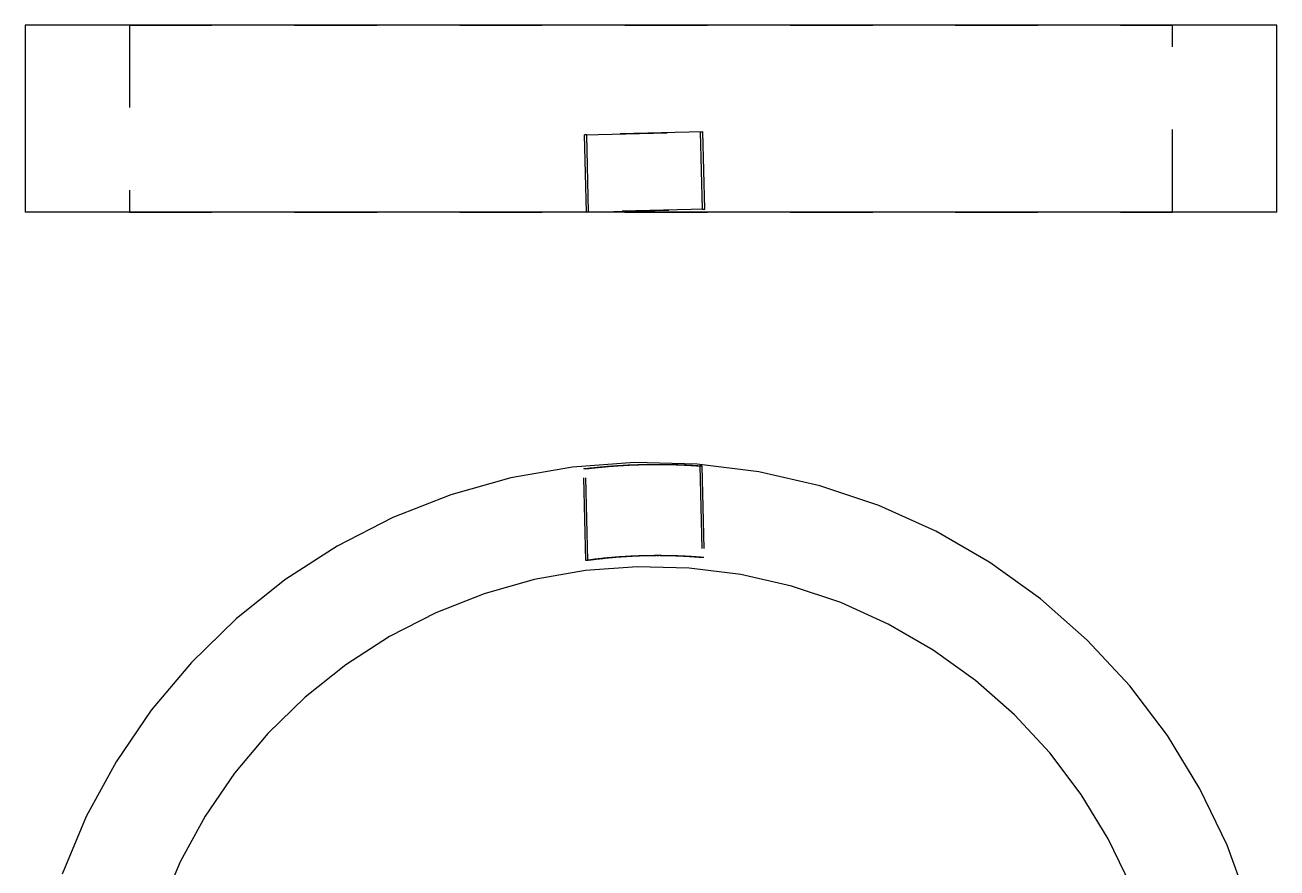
# Model space of a CAD drawing. Extents: x 0 to 3.33, y 0 to 2.05.
# Drawn here: x 0 to 1.516, y 1.024 to 2.045 of the extents above; entities that cross this region are included whole.
import ezdxf

# ---------------------------------------------------------------- set-up
doc = ezdxf.new("R2010")
doc.units = 0
doc.linetypes.add('HIDDEN', pattern=[0.07579, 0.050552, -0.025238])
for name, color, linetype in [('FRONT', 7, 'CONTINUOUS'), ('FRONT_HID', 7, 'HIDDEN'), ('TOP', 7, 'CONTINUOUS'), ('TOP_HID', 7, 'HIDDEN')]:
    doc.layers.add(name, color=color, linetype=linetype)

msp = doc.modelspace()

# ---------------------------------------------------------------- linework, layer by layer
at = {"layer": 'FRONT'}
for p, q in [((1.515789, 2.045039), (0, 2.045039)), ((0, 2.045039), (0, 1.818476)), ((1.515789, 1.818476), (1.515789, 2.045039)), ((1.515789, 1.818476), (0, 1.818476))]:
    msp.add_line(p, q, dxfattribs=at)
at = {"layer": 'FRONT_HID', "linetype": 'HIDDEN'}
for p, q in [((1.389474, 2.045039), (0.126316, 2.045039)), ((0.126316, 2.045039), (1.389474, 2.045039)), ((0.126316, 2.045039), (0.126316, 1.818476)), ((1.389474, 1.818476), (1.389474, 2.045039)), ((0.677387, 1.912198), (0.817927, 1.915648)), ((0.677387, 1.912198), (0.817927, 1.915648)), ((0.68011, 1.912265), (0.677387, 1.912198)), ((0.68011, 1.912265), (0.677387, 1.912198)), ((0.679687, 1.818476), (0.677387, 1.912198)), ((0.679687, 1.818476), (0.677387, 1.912198)), ((0.820651, 1.915715), (0.68011, 1.912265)), ((0.820651, 1.915715), (0.68011, 1.912265)), ((0.682411, 1.818543), (0.68011, 1.912265)), ((0.682411, 1.818543), (0.68011, 1.912265)), ((0.817927, 1.915648), (0.820651, 1.915715)), ((0.817927, 1.915648), (0.820651, 1.915715)), ((0.820228, 1.821926), (0.817927, 1.915648)), ((0.820228, 1.821926), (0.817927, 1.915648)), ((0.822952, 1.821993), (0.820651, 1.915715)), ((0.822952, 1.821993), (0.820651, 1.915715)), ((0.679687, 1.818476), (0.820228, 1.821926)), ((0.679688, 1.818476), (0.820228, 1.821926)), ((0.822952, 1.821993), (0.682411, 1.818543)), ((0.822952, 1.821993), (0.682411, 1.818543)), ((0.820228, 1.821926), (0.822952, 1.821993)), ((0.820228, 1.821926), (0.822952, 1.821993)), ((1.389474, 1.818476), (0.126316, 1.818476)), ((0.126316, 1.818476), (1.389474, 1.818476)), ((0.682411, 1.818543), (0.679687, 1.818476)), ((0.682411, 1.818543), (0.679687, 1.818476))]:
    msp.add_line(p, q, dxfattribs=at)
at = {"layer": 'TOP'}
for p, q in [((0.662713, 1.509672), (0.588305, 1.496552)), ((0.738058, 1.515318), (0.662713, 1.509672)), ((0.81359, 1.513435), (0.738058, 1.515318)), ((0.88856, 1.50404), (0.81359, 1.513435)), ((0.962221, 1.487227), (0.88856, 1.50404)), ((0.588305, 1.496552), (0.515573, 1.476088)), ((1.033843, 1.463163), (0.962221, 1.487227)), ((0.515573, 1.476088), (0.44524, 1.448485)), ((1.102712, 1.432088), (1.033843, 1.463163)), ((0.44524, 1.448485), (0.378005, 1.414015)), ((1.168146, 1.39431), (1.102712, 1.432088)), ((0.378005, 1.414015), (0.314536, 1.373023)), ((0.67842, 1.384337), (0.616413, 1.373403)), ((0.741207, 1.389042), (0.67842, 1.384337)), ((0.804151, 1.387472), (0.741207, 1.389042)), ((0.866625, 1.379643), (0.804151, 1.387472)), ((0.92801, 1.365632), (0.866625, 1.379643)), ((1.229492, 1.350205), (1.168146, 1.39431)), ((0.314536, 1.373023), (0.255464, 1.325914)), ((0.616413, 1.373403), (0.555803, 1.35635)), ((0.987694, 1.345579), (0.92801, 1.365632)), ((0.555803, 1.35635), (0.497192, 1.333347)), ((1.286143, 1.300211), (1.229492, 1.350205)), ((1.045086, 1.319683), (0.987694, 1.345579)), ((0.255464, 1.325914), (0.201376, 1.273159)), ((0.497192, 1.333347), (0.441163, 1.304623)), ((1.099613, 1.288202), (1.045086, 1.319683)), ((0.441163, 1.304623), (0.388272, 1.270462)), ((1.337534, 1.244825), (1.286143, 1.300211)), ((1.150736, 1.251447), (1.099613, 1.288202)), ((0.201376, 1.273159), (0.15281, 1.215279)), ((0.388272, 1.270462), (0.339046, 1.231205)), ((1.197944, 1.209786), (1.150736, 1.251447)), ((1.383155, 1.184596), (1.337534, 1.244825)), ((0.339046, 1.231205), (0.293972, 1.187242)), ((0.15281, 1.215279), (0.110248, 1.152852)), ((1.24077, 1.16363), (1.197944, 1.209786)), ((0.293972, 1.187242), (0.253501, 1.139009)), ((1.422552, 1.120125), (1.383155, 1.184596)), ((0.110248, 1.152852), (0.074113, 1.086497)), ((1.278788, 1.11344), (1.24077, 1.16363)), ((0.253501, 1.139009), (0.218032, 1.086987)), ((1.311619, 1.059714), (1.278788, 1.11344)), ((1.455335, 1.052052), (1.422552, 1.120125)), ((0.074113, 1.086497), (0.044765, 1.016874)), ((0.218032, 1.086987), (0.18792, 1.031691)), ((1.338938, 1.002986), (1.311619, 1.059714)), ((1.481176, 0.981053), (1.455335, 1.052052)), ((0.18792, 1.031691), (0.163463, 0.973672))]:
    msp.add_line(p, q, dxfattribs=at)
at = {"layer": 'TOP_HID', "linetype": 'HIDDEN'}
for p, q in [((0.676445, 1.507659), (0.677831, 1.507829)), ((0.678745, 1.507659), (0.676445, 1.507659)), ((0.679168, 1.396673), (0.676445, 1.507659)), ((0.677831, 1.507829), (0.679218, 1.507996)), ((0.678745, 1.507659), (0.680132, 1.507829)), ((0.681469, 1.396673), (0.678745, 1.507659)), ((0.679218, 1.507996), (0.680605, 1.50816)), ((0.680132, 1.507829), (0.681519, 1.507996)), ((0.680605, 1.50816), (0.681993, 1.508322)), ((0.681519, 1.507996), (0.682906, 1.50816)), ((0.681993, 1.508322), (0.683381, 1.508481)), ((0.682906, 1.50816), (0.684294, 1.508322)), ((0.683381, 1.508481), (0.684769, 1.508637)), ((0.684294, 1.508322), (0.685681, 1.508481)), ((0.684769, 1.508637), (0.686157, 1.50879)), ((0.685681, 1.508481), (0.68707, 1.508637)), ((0.686157, 1.50879), (0.687546, 1.508941)), ((0.68707, 1.508637), (0.688458, 1.50879)), ((0.687546, 1.508941), (0.688935, 1.509089)), ((0.688458, 1.50879), (0.689847, 1.508941)), ((0.688935, 1.509089), (0.690324, 1.509234)), ((0.689847, 1.508941), (0.691236, 1.509089)), ((0.690324, 1.509234), (0.691714, 1.509377)), ((0.691236, 1.509089), (0.692625, 1.509234)), ((0.691714, 1.509377), (0.693104, 1.509517)), ((0.692625, 1.509234), (0.694015, 1.509377)), ((0.693104, 1.509517), (0.694494, 1.509654)), ((0.694015, 1.509377), (0.695405, 1.509517)), ((0.694494, 1.509654), (0.695885, 1.509789)), ((0.695405, 1.509517), (0.696795, 1.509654)), ((0.695885, 1.509789), (0.697275, 1.509921)), ((0.696795, 1.509654), (0.698185, 1.509789)), ((0.697275, 1.509921), (0.698666, 1.51005)), ((0.698185, 1.509789), (0.699576, 1.509921)), ((0.698666, 1.51005), (0.700057, 1.510176)), ((0.699576, 1.509921), (0.700967, 1.51005)), ((0.700057, 1.510176), (0.701449, 1.5103)), ((0.700967, 1.51005), (0.702358, 1.510176)), ((0.701449, 1.5103), (0.70284, 1.510421)), ((0.702358, 1.510176), (0.703749, 1.5103)), ((0.70284, 1.510421), (0.704232, 1.510539)), ((0.703749, 1.5103), (0.705141, 1.510421)), ((0.704232, 1.510539), (0.705624, 1.510655)), ((0.705141, 1.510421), (0.706533, 1.510539)), ((0.705624, 1.510655), (0.707017, 1.510767)), ((0.706533, 1.510539), (0.707925, 1.510655)), ((0.707017, 1.510767), (0.708409, 1.510878)), ((0.707925, 1.510655), (0.709318, 1.510767)), ((0.708409, 1.510878), (0.709802, 1.510985)), ((0.709318, 1.510767), (0.71071, 1.510878)), ((0.709802, 1.510985), (0.711195, 1.51109)), ((0.71071, 1.510878), (0.712103, 1.510985)), ((0.711195, 1.51109), (0.712588, 1.511192)), ((0.712103, 1.510985), (0.713496, 1.51109)), ((0.712588, 1.511192), (0.713982, 1.511291)), ((0.713496, 1.51109), (0.714889, 1.511192)), ((0.713982, 1.511291), (0.715375, 1.511387)), ((0.714889, 1.511192), (0.716282, 1.511291)), ((0.715375, 1.511387), (0.716769, 1.511481)), ((0.716282, 1.511291), (0.717676, 1.511387)), ((0.716769, 1.511481), (0.718163, 1.511572)), ((0.717676, 1.511387), (0.71907, 1.511481)), ((0.718163, 1.511572), (0.719557, 1.511661)), ((0.71907, 1.511481), (0.720464, 1.511572)), ((0.719557, 1.511661), (0.720951, 1.511746)), ((0.720464, 1.511572), (0.721858, 1.511661)), ((0.720951, 1.511746), (0.722346, 1.511829)), ((0.721858, 1.511661), (0.723252, 1.511746)), ((0.722346, 1.511829), (0.72374, 1.51191)), ((0.723252, 1.511746), (0.724647, 1.511829)), ((0.72374, 1.51191), (0.725135, 1.511987)), ((0.724647, 1.511829), (0.726041, 1.51191)), ((0.725135, 1.511987), (0.72653, 1.512062)), ((0.726041, 1.51191), (0.727436, 1.511987)), ((0.72653, 1.512062), (0.727925, 1.512134)), ((0.727436, 1.511987), (0.728831, 1.512062)), ((0.727925, 1.512134), (0.72932, 1.512204)), ((0.728831, 1.512062), (0.730226, 1.512134)), ((0.72932, 1.512204), (0.730716, 1.51227)), ((0.730226, 1.512134), (0.731621, 1.512204)), ((0.730716, 1.51227), (0.732111, 1.512334)), ((0.731621, 1.512204), (0.733016, 1.51227)), ((0.732111, 1.512334), (0.733507, 1.512395)), ((0.733016, 1.51227), (0.734412, 1.512334)), ((0.733507, 1.512395), (0.734902, 1.512454)), ((0.734412, 1.512334), (0.735807, 1.512395)), ((0.734902, 1.512454), (0.736298, 1.51251)), ((0.735807, 1.512395), (0.737203, 1.512454)), ((0.736298, 1.51251), (0.737694, 1.512563)), ((0.737203, 1.512454), (0.738599, 1.51251)), ((0.737694, 1.512563), (0.73909, 1.512613)), ((0.738599, 1.51251), (0.739995, 1.512563)), ((0.73909, 1.512613), (0.740486, 1.512661)), ((0.739995, 1.512563), (0.741391, 1.512613)), ((0.740486, 1.512661), (0.741882, 1.512706)), ((0.741391, 1.512613), (0.742787, 1.512661)), ((0.741882, 1.512706), (0.743279, 1.512748)), ((0.742787, 1.512661), (0.744183, 1.512706)), ((0.743279, 1.512748), (0.744675, 1.512787)), ((0.744183, 1.512706), (0.745579, 1.512748)), ((0.744675, 1.512787), (0.746071, 1.512824)), ((0.745579, 1.512748), (0.746976, 1.512787)), ((0.746071, 1.512824), (0.747468, 1.512858)), ((0.746976, 1.512787), (0.748372, 1.512824)), ((0.747468, 1.512858), (0.748864, 1.512889)), ((0.748372, 1.512824), (0.749769, 1.512858)), ((0.748864, 1.512889), (0.750261, 1.512918)), ((0.749769, 1.512858), (0.751165, 1.512889)), ((0.750261, 1.512918), (0.751658, 1.512944)), ((0.751165, 1.512889), (0.752562, 1.512918)), ((0.751658, 1.512944), (0.753055, 1.512967)), ((0.752562, 1.512918), (0.753959, 1.512944)), ((0.753055, 1.512967), (0.754451, 1.512987)), ((0.753959, 1.512944), (0.755355, 1.512967)), ((0.754451, 1.512987), (0.755848, 1.513005)), ((0.755355, 1.512967), (0.756752, 1.512987)), ((0.755848, 1.513005), (0.757245, 1.51302)), ((0.756752, 1.512987), (0.758149, 1.513005)), ((0.757245, 1.51302), (0.758642, 1.513032)), ((0.758149, 1.513005), (0.759546, 1.51302)), ((0.758642, 1.513032), (0.760039, 1.513042)), ((0.759546, 1.51302), (0.760943, 1.513032)), ((0.760039, 1.513042), (0.761436, 1.513049)), ((0.760943, 1.513032), (0.762339, 1.513042)), ((0.761436, 1.513049), (0.762832, 1.513053)), ((0.762339, 1.513042), (0.763736, 1.513049)), ((0.762832, 1.513053), (0.764229, 1.513054)), ((0.763736, 1.513049), (0.765133, 1.513053)), ((0.764229, 1.513054), (0.765068, 1.513053)), ((0.764229, 1.513054), (0.76653, 1.513054)), ((0.765068, 1.513053), (0.765906, 1.513052)), ((0.765133, 1.513053), (0.76653, 1.513054)), ((0.765906, 1.513052), (0.766744, 1.51305)), ((0.76653, 1.513054), (0.767368, 1.513053)), ((0.766744, 1.51305), (0.767582, 1.513046)), ((0.767368, 1.513053), (0.768206, 1.513052)), ((0.767582, 1.513046), (0.76842, 1.513042)), ((0.768206, 1.513052), (0.769045, 1.51305)), ((0.76842, 1.513042), (0.769258, 1.513036)), ((0.769045, 1.51305), (0.769883, 1.513046)), ((0.769258, 1.513036), (0.770096, 1.51303)), ((0.769883, 1.513046), (0.770721, 1.513042)), ((0.770096, 1.51303), (0.770934, 1.513023)), ((0.770721, 1.513042), (0.771559, 1.513036)), ((0.770934, 1.513023), (0.771773, 1.513014)), ((0.771559, 1.513036), (0.772397, 1.51303)), ((0.771773, 1.513014), (0.772611, 1.513005)), ((0.772397, 1.51303), (0.773235, 1.513023)), ((0.772611, 1.513005), (0.773449, 1.512995)), ((0.773235, 1.513023), (0.774073, 1.513014)), ((0.773449, 1.512995), (0.774287, 1.512983)), ((0.774073, 1.513014), (0.774911, 1.513005)), ((0.774287, 1.512983), (0.775125, 1.512971)), ((0.774911, 1.513005), (0.775749, 1.512995)), ((0.775125, 1.512971), (0.775963, 1.512958)), ((0.775749, 1.512995), (0.776588, 1.512983)), ((0.775963, 1.512958), (0.776801, 1.512944)), ((0.776588, 1.512983), (0.777426, 1.512971)), ((0.776801, 1.512944), (0.777639, 1.512929)), ((0.777426, 1.512971), (0.778264, 1.512958)), ((0.777639, 1.512929), (0.778477, 1.512912)), ((0.778264, 1.512958), (0.779102, 1.512944)), ((0.778477, 1.512912), (0.779315, 1.512895)), ((0.779102, 1.512944), (0.77994, 1.512929)), ((0.779315, 1.512895), (0.780153, 1.512877)), ((0.77994, 1.512929), (0.780778, 1.512912)), ((0.780153, 1.512877), (0.780991, 1.512858)), ((0.780778, 1.512912), (0.781616, 1.512895)), ((0.780991, 1.512858), (0.781829, 1.512838)), ((0.781616, 1.512895), (0.782454, 1.512877)), ((0.781829, 1.512838), (0.782667, 1.512817)), ((0.782454, 1.512877), (0.783292, 1.512858)), ((0.782667, 1.512817), (0.783504, 1.512795)), ((0.783292, 1.512858), (0.784129, 1.512838)), ((0.783504, 1.512795), (0.784342, 1.512772)), ((0.784129, 1.512838), (0.784967, 1.512817)), ((0.784342, 1.512772), (0.78518, 1.512748)), ((0.784967, 1.512817), (0.785805, 1.512795)), ((0.78518, 1.512748), (0.786018, 1.512723)), ((0.785805, 1.512795), (0.786643, 1.512772)), ((0.786018, 1.512723), (0.786856, 1.512697)), ((0.786643, 1.512772), (0.787481, 1.512748)), ((0.786856, 1.512697), (0.787693, 1.51267)), ((0.787481, 1.512748), (0.788319, 1.512723)), ((0.787693, 1.51267), (0.788531, 1.512642)), ((0.788319, 1.512723), (0.789156, 1.512697)), ((0.788531, 1.512642), (0.789369, 1.512613)), ((0.789156, 1.512697), (0.789994, 1.51267)), ((0.789369, 1.512613), (0.790206, 1.512583)), ((0.789994, 1.51267), (0.790832, 1.512642)), ((0.790206, 1.512583), (0.791044, 1.512552)), ((0.790832, 1.512642), (0.791669, 1.512613)), ((0.791044, 1.512552), (0.791881, 1.51252)), ((0.791669, 1.512613), (0.792507, 1.512583)), ((0.791881, 1.51252), (0.792719, 1.512488)), ((0.792507, 1.512583), (0.793345, 1.512552)), ((0.792719, 1.512488), (0.793556, 1.512454)), ((0.793345, 1.512552), (0.794182, 1.51252)), ((0.793556, 1.512454), (0.794394, 1.512419)), ((0.794182, 1.51252), (0.79502, 1.512488)), ((0.794394, 1.512419), (0.795231, 1.512383)), ((0.79502, 1.512488), (0.795857, 1.512454)), ((0.795231, 1.512383), (0.796069, 1.512347)), ((0.795857, 1.512454), (0.796695, 1.512419)), ((0.796069, 1.512347), (0.796906, 1.512309)), ((0.796695, 1.512419), (0.797532, 1.512383)), ((0.796906, 1.512309), (0.797743, 1.51227)), ((0.797532, 1.512383), (0.798369, 1.512347)), ((0.797743, 1.51227), (0.79858, 1.512231)), ((0.798369, 1.512347), (0.799207, 1.512309)), ((0.79858, 1.512231), (0.799417, 1.51219)), ((0.799207, 1.512309), (0.800044, 1.51227)), ((0.799417, 1.51219), (0.800255, 1.512148)), ((0.800044, 1.51227), (0.800881, 1.512231)), ((0.800255, 1.512148), (0.801092, 1.512106)), ((0.800881, 1.512231), (0.801718, 1.51219)), ((0.801092, 1.512106), (0.801929, 1.512062)), ((0.801718, 1.51219), (0.802555, 1.512148)), ((0.801929, 1.512062), (0.802766, 1.512018)), ((0.802555, 1.512148), (0.803392, 1.512106)), ((0.802766, 1.512018), (0.803602, 1.511972)), ((0.803392, 1.512106), (0.804229, 1.512062)), ((0.803602, 1.511972), (0.804439, 1.511925)), ((0.804229, 1.512062), (0.805066, 1.512018)), ((0.804439, 1.511925), (0.805276, 1.511878)), ((0.805066, 1.512018), (0.805903, 1.511972)), ((0.805276, 1.511878), (0.806113, 1.511829)), ((0.805903, 1.511972), (0.80674, 1.511925)), ((0.806113, 1.511829), (0.80695, 1.51178)), ((0.80674, 1.511925), (0.807577, 1.511878)), ((0.80695, 1.51178), (0.807786, 1.51173)), ((0.807577, 1.511878), (0.808414, 1.511829)), ((0.807786, 1.51173), (0.808623, 1.511678)), ((0.808414, 1.511829), (0.80925, 1.51178)), ((0.808623, 1.511678), (0.809459, 1.511626)), ((0.80925, 1.51178), (0.810087, 1.51173)), ((0.809459, 1.511626), (0.810296, 1.511572)), ((0.810087, 1.51173), (0.810924, 1.511678)), ((0.810296, 1.511572), (0.811132, 1.511518)), ((0.810924, 1.511678), (0.81176, 1.511626)), ((0.811132, 1.511518), (0.811968, 1.511463)), ((0.81176, 1.511626), (0.812596, 1.511572)), ((0.811968, 1.511463), (0.812805, 1.511406)), ((0.812596, 1.511572), (0.813433, 1.511518)), ((0.812805, 1.511406), (0.813641, 1.511349)), ((0.813433, 1.511518), (0.814269, 1.511463)), ((0.813641, 1.511349), (0.814477, 1.511291)), ((0.814269, 1.511463), (0.815105, 1.511406)), ((0.814477, 1.511291), (0.815313, 1.511232)), ((0.815105, 1.511406), (0.815942, 1.511349)), ((0.815313, 1.511232), (0.816149, 1.511171)), ((0.815942, 1.511349), (0.816778, 1.511291)), ((0.816149, 1.511171), (0.816985, 1.51111)), ((0.816778, 1.511291), (0.817614, 1.511232)), ((0.819286, 1.51111), (0.816985, 1.51111)), ((0.816985, 1.51111), (0.819709, 1.400124)), ((0.817614, 1.511232), (0.81845, 1.511171)), ((0.81845, 1.511171), (0.819286, 1.51111)), ((0.819286, 1.51111), (0.822009, 1.400124)), ((0.680523, 1.396855), (0.679168, 1.396673)), ((0.681469, 1.396673), (0.679168, 1.396673)), ((0.681877, 1.397035), (0.680523, 1.396855)), ((0.682823, 1.396855), (0.681469, 1.396673)), ((0.683232, 1.397212), (0.681877, 1.397035)), ((0.684178, 1.397035), (0.682823, 1.396855)), ((0.684588, 1.397385), (0.683232, 1.397212)), ((0.685533, 1.397212), (0.684178, 1.397035)), ((0.685943, 1.397556), (0.684588, 1.397385)), ((0.686888, 1.397385), (0.685533, 1.397212)), ((0.687299, 1.397724), (0.685943, 1.397556)), ((0.688244, 1.397556), (0.686888, 1.397385)), ((0.688656, 1.397889), (0.687299, 1.397724)), ((0.6896, 1.397724), (0.688244, 1.397556)), ((0.690013, 1.398052), (0.688656, 1.397889)), ((0.690957, 1.397889), (0.6896, 1.397724)), ((0.69137, 1.398211), (0.690013, 1.398052)), ((0.692313, 1.398052), (0.690957, 1.397889)), ((0.692727, 1.398367), (0.69137, 1.398211)), ((0.69367, 1.398211), (0.692313, 1.398052)), ((0.694085, 1.398521), (0.692727, 1.398367)), ((0.695028, 1.398367), (0.69367, 1.398211)), ((0.695443, 1.398671), (0.694085, 1.398521)), ((0.696386, 1.398521), (0.695028, 1.398367)), ((0.696802, 1.398819), (0.695443, 1.398671)), ((0.697744, 1.398671), (0.696386, 1.398521)), ((0.69816, 1.398963), (0.696802, 1.398819)), ((0.699102, 1.398819), (0.697744, 1.398671)), ((0.699519, 1.399105), (0.69816, 1.398963)), ((0.700461, 1.398963), (0.699102, 1.398819)), ((0.700879, 1.399244), (0.699519, 1.399105)), ((0.70182, 1.399105), (0.700461, 1.398963)), ((0.702239, 1.39938), (0.700879, 1.399244)), ((0.70318, 1.399244), (0.70182, 1.399105)), ((0.703598, 1.399513), (0.702239, 1.39938)), ((0.704539, 1.39938), (0.70318, 1.399244)), ((0.704959, 1.399643), (0.703598, 1.399513)), ((0.705899, 1.399513), (0.704539, 1.39938)), ((0.706319, 1.39977), (0.704959, 1.399643)), ((0.707259, 1.399643), (0.705899, 1.399513)), ((0.70768, 1.399895), (0.706319, 1.39977)), ((0.70862, 1.39977), (0.707259, 1.399643)), ((0.709041, 1.400016), (0.70768, 1.399895)), ((0.709981, 1.399895), (0.70862, 1.39977)), ((0.710402, 1.400135), (0.709041, 1.400016)), ((0.711342, 1.400016), (0.709981, 1.399895)), ((0.711764, 1.40025), (0.710402, 1.400135)), ((0.712703, 1.400135), (0.711342, 1.400016)), ((0.713126, 1.400363), (0.711764, 1.40025)), ((0.714065, 1.40025), (0.712703, 1.400135)), ((0.714488, 1.400473), (0.713126, 1.400363)), ((0.715427, 1.400363), (0.714065, 1.40025)), ((0.71585, 1.400579), (0.714488, 1.400473)), ((0.716789, 1.400473), (0.715427, 1.400363)), ((0.717213, 1.400683), (0.71585, 1.400579)), ((0.718151, 1.400579), (0.716789, 1.400473)), ((0.718575, 1.400784), (0.717213, 1.400683)), ((0.719513, 1.400683), (0.718151, 1.400579)), ((0.719938, 1.400882), (0.718575, 1.400784)), ((0.720876, 1.400784), (0.719513, 1.400683)), ((0.721301, 1.400977), (0.719938, 1.400882)), ((0.722239, 1.400882), (0.720876, 1.400784)), ((0.722665, 1.401069), (0.721301, 1.400977)), ((0.723602, 1.400977), (0.722239, 1.400882)), ((0.724028, 1.401159), (0.722665, 1.401069)), ((0.724965, 1.401069), (0.723602, 1.400977)), ((0.725392, 1.401245), (0.724028, 1.401159)), ((0.726329, 1.401159), (0.724965, 1.401069)), ((0.726756, 1.401328), (0.725392, 1.401245)), ((0.727693, 1.401245), (0.726329, 1.401159)), ((0.72812, 1.401409), (0.726756, 1.401328)), ((0.729057, 1.401328), (0.727693, 1.401245)), ((0.729484, 1.401487), (0.72812, 1.401409)), ((0.730421, 1.401409), (0.729057, 1.401328)), ((0.730849, 1.401561), (0.729484, 1.401487)), ((0.731785, 1.401487), (0.730421, 1.401409)), ((0.732213, 1.401633), (0.730849, 1.401561)), ((0.733149, 1.401561), (0.731785, 1.401487)), ((0.733578, 1.401702), (0.732213, 1.401633)), ((0.734514, 1.401633), (0.733149, 1.401561)), ((0.734943, 1.401768), (0.733578, 1.401702)), ((0.735879, 1.401702), (0.734514, 1.401633)), ((0.736308, 1.401831), (0.734943, 1.401768)), ((0.737244, 1.401768), (0.735879, 1.401702)), ((0.737673, 1.401891), (0.736308, 1.401831)), ((0.738609, 1.401831), (0.737244, 1.401768)), ((0.739038, 1.401948), (0.737673, 1.401891)), ((0.739974, 1.401891), (0.738609, 1.401831)), ((0.740404, 1.402002), (0.739038, 1.401948)), ((0.741339, 1.401948), (0.739974, 1.401891)), ((0.741769, 1.402053), (0.740404, 1.402002)), ((0.742704, 1.402002), (0.741339, 1.401948)), ((0.743135, 1.402101), (0.741769, 1.402053)), ((0.74407, 1.402053), (0.742704, 1.402002)), ((0.7445, 1.402147), (0.743135, 1.402101)), ((0.745435, 1.402101), (0.74407, 1.402053)), ((0.745866, 1.402189), (0.7445, 1.402147)), ((0.746801, 1.402147), (0.745435, 1.402101)), ((0.747232, 1.402229), (0.745866, 1.402189)), ((0.748167, 1.402189), (0.746801, 1.402147)), ((0.748598, 1.402265), (0.747232, 1.402229)), ((0.749533, 1.402229), (0.748167, 1.402189)), ((0.749964, 1.402299), (0.748598, 1.402265)), ((0.750899, 1.402265), (0.749533, 1.402229)), ((0.75133, 1.40233), (0.749964, 1.402299)), ((0.752265, 1.402299), (0.750899, 1.402265)), ((0.752696, 1.402358), (0.75133, 1.40233)), ((0.753631, 1.40233), (0.752265, 1.402299)), ((0.754063, 1.402383), (0.752696, 1.402358)), ((0.754997, 1.402358), (0.753631, 1.40233)), ((0.755429, 1.402404), (0.754063, 1.402383)), ((0.756363, 1.402383), (0.754997, 1.402358)), ((0.756795, 1.402424), (0.755429, 1.402404)), ((0.75773, 1.402404), (0.756363, 1.402383)), ((0.758162, 1.40244), (0.756795, 1.402424)), ((0.759096, 1.402424), (0.75773, 1.402404)), ((0.759528, 1.402453), (0.758162, 1.40244)), ((0.760462, 1.40244), (0.759096, 1.402424)), ((0.760894, 1.402463), (0.759528, 1.402453)), ((0.761829, 1.402453), (0.760462, 1.40244)), ((0.762261, 1.40247), (0.760894, 1.402463)), ((0.763195, 1.402463), (0.761829, 1.402453)), ((0.763627, 1.402475), (0.762261, 1.40247)), ((0.764562, 1.40247), (0.763195, 1.402463)), ((0.764994, 1.402476), (0.763627, 1.402475)), ((0.765928, 1.402475), (0.764562, 1.40247)), ((0.765863, 1.402476), (0.764994, 1.402476)), ((0.764994, 1.402476), (0.767294, 1.402476)), ((0.766733, 1.402474), (0.765863, 1.402476)), ((0.767294, 1.402476), (0.765928, 1.402475)), ((0.767602, 1.402471), (0.766733, 1.402474)), ((0.768164, 1.402476), (0.767294, 1.402476)), ((0.768472, 1.402467), (0.767602, 1.402471)), ((0.769034, 1.402474), (0.768164, 1.402476)), ((0.769341, 1.402461), (0.768472, 1.402467)), ((0.769903, 1.402471), (0.769034, 1.402474)), ((0.770211, 1.402455), (0.769341, 1.402461)), ((0.770773, 1.402467), (0.769903, 1.402471)), ((0.771081, 1.402447), (0.770211, 1.402455)), ((0.771642, 1.402461), (0.770773, 1.402467)), ((0.77195, 1.402438), (0.771081, 1.402447)), ((0.772512, 1.402455), (0.771642, 1.402461)), ((0.77282, 1.402428), (0.77195, 1.402438)), ((0.773381, 1.402447), (0.772512, 1.402455)), ((0.773689, 1.402417), (0.77282, 1.402428)), ((0.774251, 1.402438), (0.773381, 1.402447)), ((0.774559, 1.402404), (0.773689, 1.402417)), ((0.77512, 1.402428), (0.774251, 1.402438)), ((0.775428, 1.402391), (0.774559, 1.402404)), ((0.77599, 1.402417), (0.77512, 1.402428)), ((0.776297, 1.402376), (0.775428, 1.402391)), ((0.776859, 1.402404), (0.77599, 1.402417)), ((0.777167, 1.40236), (0.776297, 1.402376)), ((0.777729, 1.402391), (0.776859, 1.402404)), ((0.778036, 1.402343), (0.777167, 1.40236)), ((0.778598, 1.402376), (0.777729, 1.402391)), ((0.778906, 1.402324), (0.778036, 1.402343)), ((0.779468, 1.40236), (0.778598, 1.402376)), ((0.779775, 1.402305), (0.778906, 1.402324)), ((0.780337, 1.402343), (0.779468, 1.40236)), ((0.780644, 1.402284), (0.779775, 1.402305)), ((0.781206, 1.402324), (0.780337, 1.402343)), ((0.781514, 1.402262), (0.780644, 1.402284)), ((0.782076, 1.402305), (0.781206, 1.402324)), ((0.782383, 1.402239), (0.781514, 1.402262)), ((0.782945, 1.402284), (0.782076, 1.402305)), ((0.783252, 1.402215), (0.782383, 1.402239)), ((0.783814, 1.402262), (0.782945, 1.402284)), ((0.784121, 1.402189), (0.783252, 1.402215)), ((0.784684, 1.402239), (0.783814, 1.402262)), ((0.78499, 1.402163), (0.784121, 1.402189)), ((0.785553, 1.402215), (0.784684, 1.402239)), ((0.785859, 1.402135), (0.78499, 1.402163)), ((0.786422, 1.402189), (0.785553, 1.402215)), ((0.786729, 1.402106), (0.785859, 1.402135)), ((0.787291, 1.402163), (0.786422, 1.402189)), ((0.787598, 1.402075), (0.786729, 1.402106)), ((0.78816, 1.402135), (0.787291, 1.402163)), ((0.788467, 1.402044), (0.787598, 1.402075)), ((0.789029, 1.402106), (0.78816, 1.402135)), ((0.789336, 1.402011), (0.788467, 1.402044)), ((0.789898, 1.402075), (0.789029, 1.402106)), ((0.790204, 1.401978), (0.789336, 1.402011)), ((0.790767, 1.402044), (0.789898, 1.402075)), ((0.791073, 1.401943), (0.790204, 1.401978)), ((0.791636, 1.402011), (0.790767, 1.402044)), ((0.791942, 1.401906), (0.791073, 1.401943)), ((0.792505, 1.401978), (0.791636, 1.402011)), ((0.792811, 1.401869), (0.791942, 1.401906)), ((0.793374, 1.401943), (0.792505, 1.401978)), ((0.79368, 1.401831), (0.792811, 1.401869)), ((0.794243, 1.401906), (0.793374, 1.401943)), ((0.794548, 1.401791), (0.79368, 1.401831)), ((0.795112, 1.401869), (0.794243, 1.401906)), ((0.795417, 1.40175), (0.794548, 1.401791)), ((0.79598, 1.401831), (0.795112, 1.401869)), ((0.796285, 1.401708), (0.795417, 1.40175)), ((0.796849, 1.401791), (0.79598, 1.401831)), ((0.797154, 1.401665), (0.796285, 1.401708)), ((0.797718, 1.40175), (0.796849, 1.401791)), ((0.798022, 1.40162), (0.797154, 1.401665)), ((0.798586, 1.401708), (0.797718, 1.40175)), ((0.798891, 1.401574), (0.798022, 1.40162)), ((0.799455, 1.401665), (0.798586, 1.401708)), ((0.799759, 1.401528), (0.798891, 1.401574)), ((0.800323, 1.40162), (0.799455, 1.401665)), ((0.800627, 1.40148), (0.799759, 1.401528)), ((0.801191, 1.401574), (0.800323, 1.40162)), ((0.801495, 1.40143), (0.800627, 1.40148)), ((0.80206, 1.401528), (0.801191, 1.401574)), ((0.802363, 1.40138), (0.801495, 1.40143)), ((0.802928, 1.40148), (0.80206, 1.401528)), ((0.803231, 1.401328), (0.802363, 1.40138)), ((0.803796, 1.40143), (0.802928, 1.40148)), ((0.804099, 1.401276), (0.803231, 1.401328)), ((0.804664, 1.40138), (0.803796, 1.40143)), ((0.804967, 1.401222), (0.804099, 1.401276)), ((0.805532, 1.401328), (0.804664, 1.40138)), ((0.805835, 1.401167), (0.804967, 1.401222)), ((0.8064, 1.401276), (0.805532, 1.401328)), ((0.806703, 1.40111), (0.805835, 1.401167)), ((0.807268, 1.401222), (0.8064, 1.401276)), ((0.80757, 1.401053), (0.806703, 1.40111)), ((0.808136, 1.401167), (0.807268, 1.401222)), ((0.808438, 1.400994), (0.80757, 1.401053)), ((0.809004, 1.40111), (0.808136, 1.401167)), ((0.809306, 1.400934), (0.808438, 1.400994)), ((0.809871, 1.401053), (0.809004, 1.40111)), ((0.810173, 1.400873), (0.809306, 1.400934)), ((0.810739, 1.400994), (0.809871, 1.401053)), ((0.81104, 1.400811), (0.810173, 1.400873)), ((0.811606, 1.400934), (0.810739, 1.400994)), ((0.811908, 1.400748), (0.81104, 1.400811)), ((0.812474, 1.400873), (0.811606, 1.400934)), ((0.812775, 1.400683), (0.811908, 1.400748)), ((0.813341, 1.400811), (0.812474, 1.400873)), ((0.813642, 1.400617), (0.812775, 1.400683)), ((0.814208, 1.400748), (0.813341, 1.400811)), ((0.814509, 1.40055), (0.813642, 1.400617)), ((0.815075, 1.400683), (0.814208, 1.400748)), ((0.815376, 1.400482), (0.814509, 1.40055)), ((0.815943, 1.400617), (0.815075, 1.400683)), ((0.816242, 1.400413), (0.815376, 1.400482)), ((0.81681, 1.40055), (0.815943, 1.400617)), ((0.817109, 1.400343), (0.816242, 1.400413)), ((0.817676, 1.400482), (0.81681, 1.40055)), ((0.817976, 1.400271), (0.817109, 1.400343)), ((0.818543, 1.400413), (0.817676, 1.400482)), ((0.818842, 1.400198), (0.817976, 1.400271)), ((0.81941, 1.400343), (0.818543, 1.400413)), ((0.819709, 1.400124), (0.818842, 1.400198)), ((0.820277, 1.400271), (0.81941, 1.400343)), ((0.822009, 1.400124), (0.819709, 1.400124)), ((0.821143, 1.400198), (0.820277, 1.400271)), ((0.822009, 1.400124), (0.821143, 1.400198))]:
    msp.add_line(p, q, dxfattribs=at)

doc.saveas('drawing.dxf')
